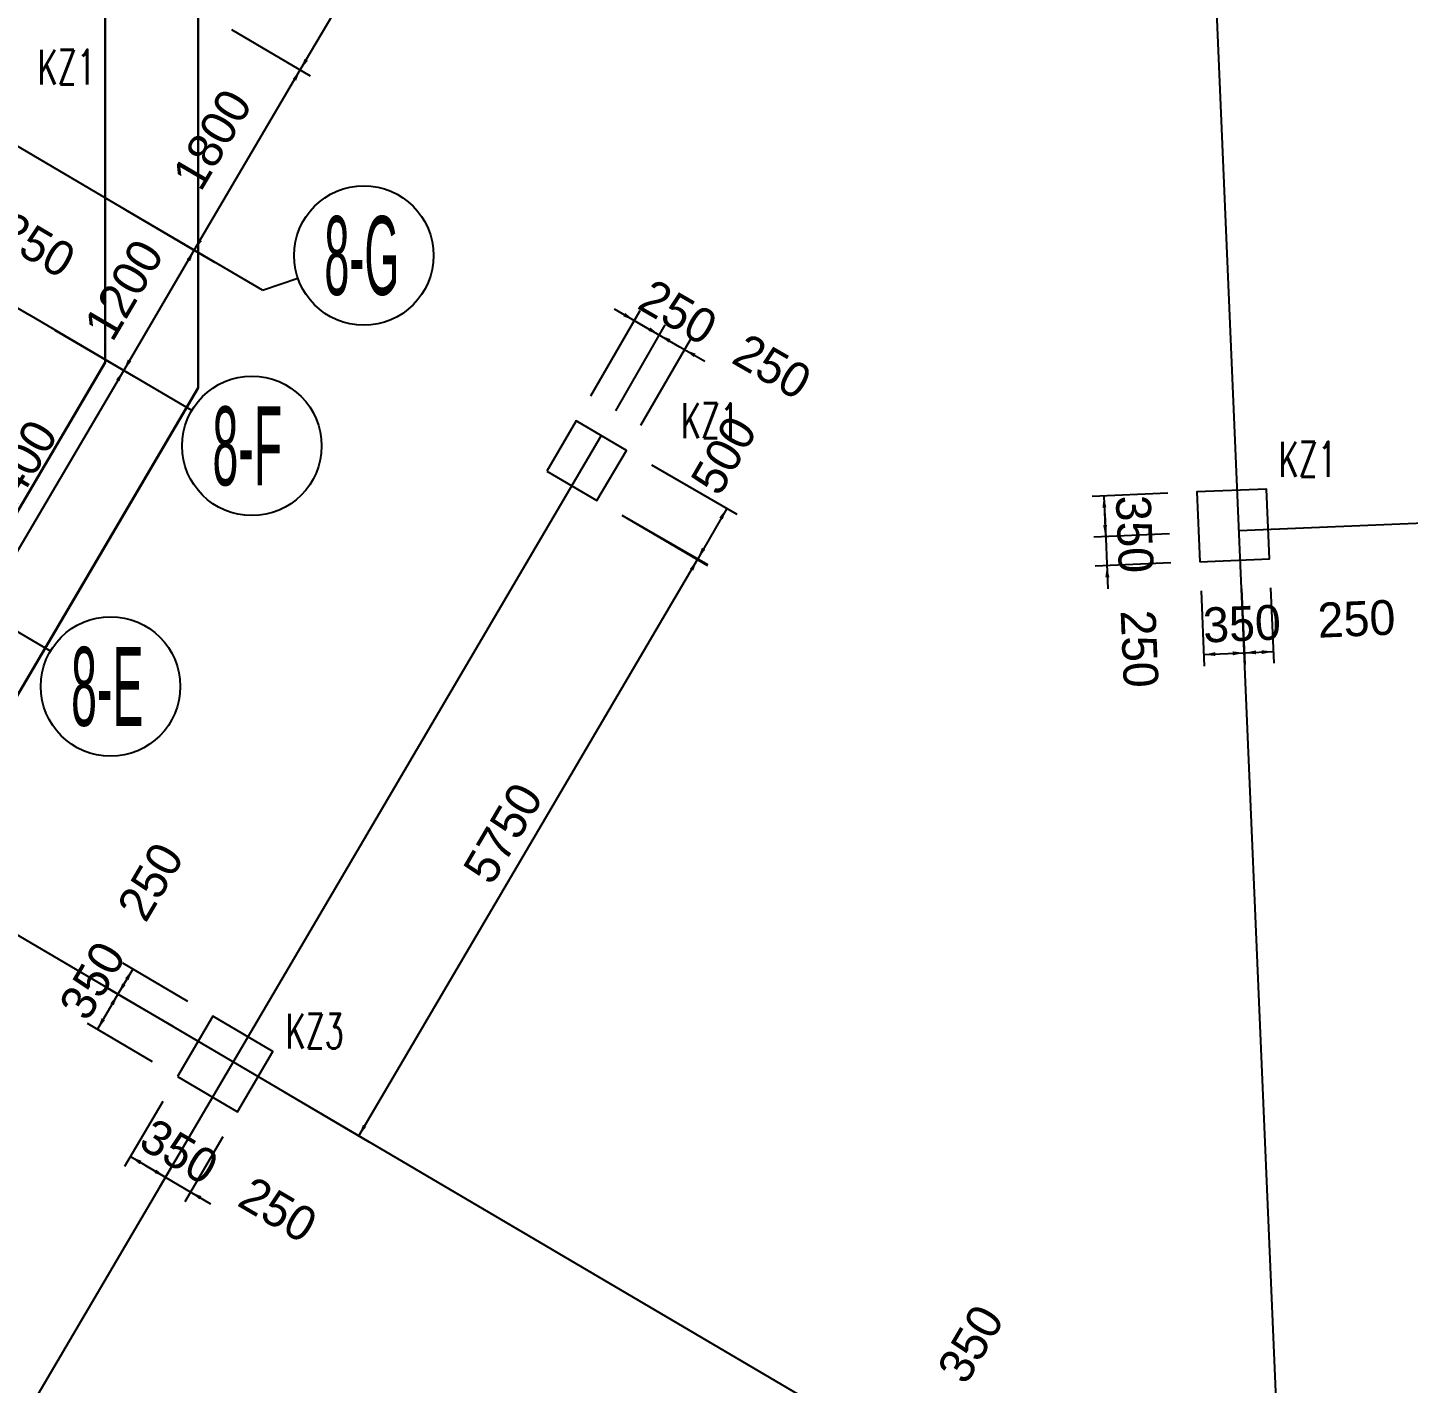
# Model space of a CAD drawing. Extents: x 19107 to 699106, y -67310 to 245688.
# Drawn here: x 637591 to 649474, y 153019 to 164682 of the extents above; entities that cross this region are included whole.
import ezdxf

# ---------------------------------------------------------------- set-up
doc = ezdxf.new("R2010")
doc.units = 0
doc.header["$LTSCALE"] = 100
doc.header["$MEASUREMENT"] = 0
for name, color, linetype in [('AXIS', 3, 'Continuous'), ('DIM', 3, 'Continuous'), ('DOTE', 253, 'Continuous'), ('h后浇带', 51, 'Continuous'), ('L-AXIS', 3, 'Continuous')]:
    doc.layers.add(name, color=color, linetype=linetype)
doc.layers.add('Select Column Frame Position', color=7, linetype='Continuous', lineweight=0)
doc.styles.get("Standard").update_dxf_attribs({"font": 'standard'})
doc.styles.add('汉字', font='汉字')
doc.dimstyles.get("Standard").update_dxf_attribs({"dimtxt": 300, "dimasz": 100, "dimexe": 100, "dimexo": 250, "dimgap": 100, "dimtad": 0, "dimtoh": 1, "dimdec": 0, "dimdsep": 46, "dimcen": 0.09, "dimclrt": 7, "dimadec": 0, "dimazin": 0, "dimtfac": 1, "dimtdec": 4, "dimtofl": 0, "dimtmove": 0, "dimatfit": 3, "dimfxl": 1, "dimtolj": 1, "dimtzin": 0, "dimarcsym": 0})

# ---------------------------------------------------------------- blocks, each defined once
blk = doc.blocks.new('_AXISO')
blk.add_circle((0, 0), 0.5)
blk = doc.blocks.new('*D4036')
at = {"layer": 'L-AXIS', "color": 0, "linetype": 'ByBlock', "lineweight": -2}
for p, q in [((639347, 164666), (640024, 164268)), ((639026, 162767), (639938, 164319)), ((638435, 163114), (639112, 162716))]:
    blk.add_line(p, q, dxfattribs=at)
for points in [[(639938, 164319), (639902, 164224), (639873, 164241)], [(639026, 162767), (639062, 162861), (639091, 162845)]]:
    blk.add_solid(points, dxfattribs=at)
at = {"layer": 'L-AXIS', "color": 7, "linetype": 'Continuous', "lineweight": -2, "insert": (639180, 163720), "char_height": 300, "width": 690, "attachment_point": 5, "rotation": 59.5454, "style": '汉字'}
blk.add_mtext('1800', dxfattribs=at)
blk = doc.blocks.new('*D1733')
at = {"layer": 'L-AXIS', "color": 0, "linetype": 'ByBlock', "lineweight": -2}
for p, q in [((638435, 163114), (639112, 162716)), ((638418, 161732), (639026, 162767)), ((637827, 162080), (638504, 161682))]:
    blk.add_line(p, q, dxfattribs=at)
for points in [[(639026, 162767), (638990, 162672), (638961, 162689)], [(638418, 161732), (638454, 161827), (638483, 161810)]]:
    blk.add_solid(points, dxfattribs=at)
at = {"layer": 'L-AXIS', "color": 7, "linetype": 'Continuous', "lineweight": -2, "insert": (638420, 162427), "char_height": 300, "width": 690, "attachment_point": 5, "rotation": 59.5454, "style": '汉字'}
blk.add_mtext('1200', dxfattribs=at)
blk = doc.blocks.new('*D2061')
at = {"layer": 'L-AXIS', "color": 0, "linetype": 'ByBlock', "lineweight": -2}
for p, q in [((637827, 162080), (638504, 161682)), ((637201, 159664), (638418, 161732)), ((636610, 160011), (637287, 159613))]:
    blk.add_line(p, q, dxfattribs=at)
for points in [[(638418, 161732), (638381, 161638), (638353, 161655)], [(637201, 159664), (637238, 159758), (637266, 159741)]]:
    blk.add_solid(points, dxfattribs=at)
at = {"layer": 'L-AXIS', "color": 7, "linetype": 'Continuous', "lineweight": -2, "insert": (637508, 160875), "char_height": 300, "width": 785, "attachment_point": 5, "rotation": 59.5454, "style": '汉字'}
blk.add_mtext('2400', dxfattribs=at)
blk = doc.blocks.new('*D403')
at = {"layer": 'L-AXIS', "color": 0, "linetype": 'ByBlock', "lineweight": -2}
for p, q in [((640260, 166218), (640937, 165819)), ((639938, 164319), (640851, 165870)), ((639347, 164666), (640024, 164268))]:
    blk.add_line(p, q, dxfattribs=at)
for points in [[(640851, 165870), (640814, 165776), (640786, 165792)], [(639938, 164319), (639975, 164413), (640003, 164396)]]:
    blk.add_solid(points, dxfattribs=at)
at = {"layer": 'L-AXIS', "color": 7, "linetype": 'Continuous', "lineweight": -2, "insert": (640093, 165272), "char_height": 300, "width": 690, "attachment_point": 5, "rotation": 59.5454, "style": '汉字'}
blk.add_mtext('1800', dxfattribs=at)
blk = doc.blocks.new('*D704')
at = {"layer": 'DIM', "color": 0, "linetype": 'ByBlock', "lineweight": -2}
for p, q in [((636976, 163566), (636647, 163006)), ((637192, 163439), (636862, 162879)), ((636525, 163193), (637085, 162864))]:
    blk.add_line(p, q, dxfattribs=at)
for points in [[(636697, 163092), (636603, 163128), (636620, 163157)], [(636913, 162965), (637008, 162929), (636991, 162900)]]:
    blk.add_solid(points, dxfattribs=at)
at = {"layer": 'DIM', "color": 7, "linetype": 'Continuous', "lineweight": -2, "insert": (637666, 162813), "char_height": 300, "width": 566.67, "attachment_point": 5, "rotation": 329.5454, "style": '汉字'}
blk.add_mtext('250', dxfattribs=at)
blk = doc.blocks.new('*D2071')
at = {"layer": 'DIM', "color": 0, "linetype": 'ByBlock', "lineweight": -2}
for p, q in [((642438, 161515), (642862, 162249)), ((642639, 162262), (643202, 161937)), ((642652, 161386), (643078, 162124))]:
    blk.add_line(p, q, dxfattribs=at)
for points in [[(642812, 162162), (642717, 162198), (642734, 162227)], [(643028, 162037), (643123, 162002), (643107, 161973)]]:
    blk.add_solid(points, dxfattribs=at)
at = {"layer": 'DIM', "color": 7, "linetype": 'Continuous', "lineweight": -2, "insert": (643188, 162234), "char_height": 300, "width": 566.67, "attachment_point": 5, "rotation": 330, "style": '汉字'}
blk.add_mtext('250', dxfattribs=at)
blk = doc.blocks.new('*D2399')
at = {"layer": 'DIM', "color": 0, "linetype": 'ByBlock', "lineweight": -2}
for p, q in [((642960, 160920), (643695, 160496)), ((643608, 160546), (643358, 160113)), ((642707, 160489), (643445, 160063))]:
    blk.add_line(p, q, dxfattribs=at)
for points in [[(643608, 160546), (643573, 160451), (643544, 160467)], [(643358, 160113), (643394, 160208), (643423, 160191)]]:
    blk.add_solid(points, dxfattribs=at)
at = {"layer": 'DIM', "color": 7, "linetype": 'Continuous', "lineweight": -2, "insert": (643583, 161003), "char_height": 300, "width": 566.67, "attachment_point": 5, "rotation": 60, "style": '汉字'}
blk.add_mtext('500', dxfattribs=at)
blk = doc.blocks.new('*D4506')
at = {"layer": 'DIM', "color": 0, "linetype": 'ByBlock', "lineweight": -2}
for p, q in [((647403, 160676), (646753, 160649)), ((646853, 160653), (646868, 160303)), ((647418, 160327), (646768, 160299))]:
    blk.add_line(p, q, dxfattribs=at)
for points in [[(646853, 160653), (646874, 160554), (646841, 160552)], [(646868, 160303), (646847, 160402), (646880, 160404)]]:
    blk.add_solid(points, dxfattribs=at)
at = {"layer": 'DIM', "color": 7, "linetype": 'Continuous', "lineweight": -2, "insert": (647117, 160324), "char_height": 300, "width": 566.67, "attachment_point": 5, "rotation": 272.444, "style": '汉字'}
blk.add_mtext('350', dxfattribs=at)
blk = doc.blocks.new('*D4826')
at = {"layer": 'DIM', "color": 0, "linetype": 'ByBlock', "lineweight": -2}
for p, q in [((646860, 160503), (646887, 159854)), ((647418, 160327), (646768, 160299)), ((647428, 160077), (646779, 160049))]:
    blk.add_line(p, q, dxfattribs=at)
for points in [[(646868, 160303), (646847, 160402), (646880, 160404)], [(646879, 160053), (646900, 159954), (646866, 159953)]]:
    blk.add_solid(points, dxfattribs=at)
at = {"layer": 'DIM', "color": 7, "linetype": 'Continuous', "lineweight": -2, "insert": (647159, 159338), "char_height": 300, "width": 566.67, "attachment_point": 5, "rotation": 272.444, "style": '汉字'}
blk.add_mtext('250', dxfattribs=at)
blk = doc.blocks.new('*D5195')
at = {"layer": 'DIM', "color": 0, "linetype": 'ByBlock', "lineweight": -2}
for p, q in [((647689, 159838), (647716, 159188)), ((648038, 159853), (648066, 159203)), ((647712, 159288), (648062, 159303))]:
    blk.add_line(p, q, dxfattribs=at)
for points in [[(647712, 159288), (647811, 159309), (647813, 159276)], [(648062, 159303), (647963, 159282), (647961, 159316)]]:
    blk.add_solid(points, dxfattribs=at)
at = {"layer": 'DIM', "color": 7, "linetype": 'Continuous', "lineweight": -2, "insert": (648041, 159553), "char_height": 300, "width": 566.67, "attachment_point": 5, "rotation": 2.444, "style": '汉字'}
blk.add_mtext('350', dxfattribs=at)
blk = doc.blocks.new('*D2843')
at = {"layer": 'DIM', "color": 0, "linetype": 'ByBlock', "lineweight": -2}
for p, q in [((648038, 159853), (648066, 159203)), ((648288, 159863), (648316, 159214)), ((648062, 159303), (648312, 159314))]:
    blk.add_line(p, q, dxfattribs=at)
for points in [[(648062, 159303), (648161, 159324), (648162, 159291)], [(648312, 159314), (648212, 159293), (648211, 159326)]]:
    blk.add_solid(points, dxfattribs=at)
at = {"layer": 'DIM', "color": 7, "linetype": 'Continuous', "lineweight": -2, "insert": (649027, 159595), "char_height": 300, "width": 566.67, "attachment_point": 5, "rotation": 2.444, "style": '汉字'}
blk.add_mtext('250', dxfattribs=at)
blk = doc.blocks.new('*D662')
at = {"layer": 'DIM', "color": 0, "linetype": 'ByBlock', "lineweight": -2}
for p, q in [((646003, 152284), (645443, 152614)), ((645529, 152563), (645352, 152261)), ((645826, 151982), (645266, 152312))]:
    blk.add_line(p, q, dxfattribs=at)
for points in [[(645529, 152563), (645493, 152468), (645464, 152485)], [(645352, 152261), (645388, 152356), (645417, 152339)]]:
    blk.add_solid(points, dxfattribs=at)
at = {"layer": 'DIM', "color": 7, "linetype": 'Continuous', "lineweight": -2, "insert": (645707, 153359), "char_height": 300, "width": 566.67, "attachment_point": 5, "rotation": 59.5454, "style": '汉字'}
blk.add_mtext('350', dxfattribs=at)
blk = doc.blocks.new('*D4352')
at = {"layer": 'DIM', "color": 0, "linetype": 'ByBlock', "lineweight": -2}
for p, q in [((638970, 156303), (638410, 156633)), ((638496, 156582), (638369, 156367)), ((638843, 156088), (638283, 156417))]:
    blk.add_line(p, q, dxfattribs=at)
for points in [[(638496, 156582), (638460, 156488), (638431, 156504)], [(638369, 156367), (638406, 156461), (638434, 156444)]]:
    blk.add_solid(points, dxfattribs=at)
at = {"layer": 'DIM', "color": 7, "linetype": 'Continuous', "lineweight": -2, "insert": (638649, 157335), "char_height": 300, "width": 566.67, "attachment_point": 5, "rotation": 59.5454, "style": '汉字'}
blk.add_mtext('250', dxfattribs=at)
blk = doc.blocks.new('*D4676')
at = {"layer": 'DIM', "color": 0, "linetype": 'ByBlock', "lineweight": -2}
for p, q in [((638843, 156088), (638283, 156417)), ((638369, 156367), (638192, 156065)), ((638666, 155786), (638106, 156116))]:
    blk.add_line(p, q, dxfattribs=at)
for points in [[(638369, 156367), (638333, 156272), (638304, 156289)], [(638192, 156065), (638228, 156160), (638257, 156143)]]:
    blk.add_solid(points, dxfattribs=at)
at = {"layer": 'DIM', "color": 7, "linetype": 'Continuous', "lineweight": -2, "insert": (638149, 156485), "char_height": 300, "width": 566.67, "attachment_point": 5, "rotation": 59.5454, "style": '汉字'}
blk.add_mtext('350', dxfattribs=at)
blk = doc.blocks.new('*D2673')
at = {"layer": 'DIM', "color": 0, "linetype": 'ByBlock', "lineweight": -2}
for p, q in [((638755, 155444), (638425, 154884)), ((639056, 155267), (638727, 154706)), ((638476, 154970), (638778, 154792))]:
    blk.add_line(p, q, dxfattribs=at)
for points in [[(638476, 154970), (638571, 154934), (638554, 154905)], [(638778, 154792), (638683, 154829), (638700, 154857)]]:
    blk.add_solid(points, dxfattribs=at)
at = {"layer": 'DIM', "color": 7, "linetype": 'Continuous', "lineweight": -2, "insert": (638896, 155013), "char_height": 300, "width": 566.67, "attachment_point": 5, "rotation": 329.5454, "style": '汉字'}
blk.add_mtext('350', dxfattribs=at)
blk = doc.blocks.new('*D3039')
at = {"layer": 'DIM', "color": 0, "linetype": 'ByBlock', "lineweight": -2}
for p, q in [((639056, 155267), (638727, 154706)), ((639272, 155140), (638943, 154580)), ((638605, 154894), (639166, 154564))]:
    blk.add_line(p, q, dxfattribs=at)
for points in [[(638778, 154792), (638683, 154829), (638700, 154857)], [(638993, 154666), (639088, 154629), (639071, 154601)]]:
    blk.add_solid(points, dxfattribs=at)
at = {"layer": 'DIM', "color": 7, "linetype": 'Continuous', "lineweight": -2, "insert": (639746, 154513), "char_height": 300, "width": 566.67, "attachment_point": 5, "rotation": 329.5454, "style": '汉字'}
blk.add_mtext('250', dxfattribs=at)
blk = doc.blocks.new('*D2631')
at = {"layer": 'DIM', "color": 0, "linetype": 'ByBlock', "lineweight": -2}
for p, q in [((642652, 161386), (643078, 162124)), ((642855, 162137), (643418, 161812)), ((642869, 161261), (643295, 161999))]:
    blk.add_line(p, q, dxfattribs=at)
for points in [[(643028, 162037), (642934, 162073), (642950, 162102)], [(643245, 161912), (643340, 161877), (643323, 161848)]]:
    blk.add_solid(points, dxfattribs=at)
at = {"layer": 'DIM', "color": 7, "linetype": 'Continuous', "lineweight": -2, "insert": (643999, 161766), "char_height": 300, "width": 566.67, "attachment_point": 5, "rotation": 330, "style": '汉字'}
blk.add_mtext('250', dxfattribs=at)
blk = doc.blocks.new('*D1671')
at = {"layer": 'DIM', "color": 0, "linetype": 'ByBlock', "lineweight": -2}
for p, q in [((642706, 160487), (643442, 160054)), ((640441, 155148), (643356, 160105)), ((639792, 155530), (640527, 155098))]:
    blk.add_line(p, q, dxfattribs=at)
for points in [[(643356, 160105), (643319, 160010), (643291, 160027)], [(640441, 155148), (640477, 155243), (640506, 155226)]]:
    blk.add_solid(points, dxfattribs=at)
at = {"layer": 'DIM', "color": 7, "linetype": 'Continuous', "lineweight": -2, "insert": (641683, 157753), "char_height": 300, "width": 780, "attachment_point": 5, "rotation": 59.5454, "style": '汉字'}
blk.add_mtext('5750', dxfattribs=at)
blk = doc.blocks.new('后浇带现场')
at = {"color": 6, "lineweight": 30}
for points in [[(821257, 720830), (821257, 688843), (805860, 662656), (825600, 651049), (814026, 631365), (812236, 611185), (845904, 608199)], [(822057, 720830), (822057, 688625), (806955, 662940), (826695, 651333), (814807, 631115), (813104, 611911), (845975, 608996)]]:
    blk.add_lwpolyline(points, dxfattribs=at)
at = {"layer": 'h后浇带', "color": 1}
for p, q in [((821257, 720830), (821257, 688843)), ((822057, 720830), (822057, 688625)), ((805860, 662656), (821257, 688843)), ((806549, 662251), (822057, 688625))]:
    blk.add_line(p, q, dxfattribs=at)

msp = doc.modelspace()

# ---------------------------------------------------------------- linework, layer by layer
at = {"layer": 'DOTE'}
for p, q in [((589509, 191881.8), (639200.8, 162664)), ((651237.4, 84902.3), (646702.6, 191147.6)), ((618938.3, 173185.9), (637611.1, 162206.7)), ((622000.8, 126259.2), (642528.4, 161171.5)), ((661105.1, 160910.8), (648017, 160352.2)), ((647484.8, 151006.9), (634188.4, 158824.9))]:
    msp.add_line(p, q, dxfattribs=at)
at = {"layer": 'L-AXIS'}
for p, q in [((639612.5, 162422), (638219.3, 163241.1)), ((639612.5, 162422), (639917.1, 162526.5)), ((639004.3, 161387.5), (637611.1, 162206.7)), ((637787.9, 159318.6), (636394.7, 160137.8))]:
    msp.add_line(p, q, dxfattribs=at)
at = {"layer": 'Select Column Frame Position', "color": 7, "linetype": 'Continuous', "lineweight": -3}
for points in [[(642059.5, 160867.2), (642490.5, 160613.7), (642744, 161044.8), (642312.9, 161298.2), (642059.5, 160867.2)], [(647678, 160087.5), (648277.5, 160113.1), (648251.9, 160712.5), (647652.4, 160687), (647678, 160087.5)], [(638881.5, 155659.5), (639398.7, 155355.4), (639702.8, 155872.6), (639185.6, 156176.7), (638881.5, 155659.5)]]:
    msp.add_lwpolyline(points, dxfattribs=at)

# ---------------------------------------------------------------- block references
at = {"color": 3, "lineweight": 30}
msp.add_blockref('后浇带现场', (-182998.7, -527042.1), dxfattribs=at)
at = {"layer": 'AXIS'}
ref = msp.add_blockref('_AXISO', (640484.6, 162721.3), dxfattribs=dict(at, xscale=1200.000000000114, yscale=1200, rotation=359.9996457873818))
ref.add_attrib('A', '8-G', (640145.1, 162381.8), dxfattribs={"height": 678.82, "style": '汉字', "width": 0.42623})
ref = msp.add_blockref('_AXISO', (639521.5, 161083.4), dxfattribs=dict(at, xscale=1200.000000000114, yscale=1200, rotation=359.9996457873818))
ref.add_attrib('A', '8-F', (639182.1, 160744), dxfattribs={"height": 678.82, "style": '汉字', "width": 0.440678})
ref = msp.add_blockref('_AXISO', (638305.1, 159014.5), dxfattribs=dict(at, xscale=1200.000000000114, yscale=1200, rotation=359.9996457873818))
ref.add_attrib('A', '8-E', (637965.7, 158675.1), dxfattribs={"height": 678.82, "style": '汉字', "width": 0.440678})

# ---------------------------------------------------------------- texts
at = {"color": 200, "linetype": 'Continuous', "lineweight": -3, "width": 0.7}
for s, p in [('KZ1', (637677.8, 164192)), ('KZ1', (643213.5, 161150.8)), ('KZ1', (648358, 160818.6)), ('KZ3', (639811.6, 155898.9))]:
    msp.add_text(s, height=300, dxfattribs=at).set_placement(p)

# ---------------------------------------------------------------- dimensions: what is measured, and where the dimension line sits
at = {"layer": 'DIM', "color": 200}
for p1, p2, distance, picture, middle in [((637102.8, 163781.6), (637318.3, 163654.9), -800, '*D704', (637227.6, 163070.2)), ((647652.4, 160687), (647667.4, 160337.3), -800, '*D4506', (647093.6, 160881.4)), ((639576.1, 155657.1), (642490.5, 160613.7), -1003.5, '*D1671', (641682.9, 157753.5)), ((647667.4, 160337.3), (647678, 160087.5), -800, '*D4826', (647137.8, 159846.2)), ((647678, 160087.5), (648027.7, 160102.4), -800, '*D5195', (647483.6, 159528.7)), ((648027.7, 160102.4), (648277.5, 160113.1), -800, '*D2843', (648518.8, 159572.9)), ((639185.6, 156176.7), (639058.9, 155961.2), -800, '*D4352', (638391, 156896.9)), ((639058.9, 155961.2), (638881.5, 155659.5), -800, '*D4676', (637865.8, 156003.7)), ((638881.5, 155659.5), (639183.2, 155482.1), -800, '*D2673', (638414.7, 155295.9)), ((639183.2, 155482.1), (639398.7, 155355.4), -800, '*D3039', (639307.9, 154770.7)), ((646218.7, 152157.4), (646041.3, 151855.6), -800, '*D662', (645424.1, 152877.5))]:
    dim = msp.add_aligned_dim(p1=p1, p2=p2, distance=distance, dimstyle='Standard', dxfattribs=at)
    dim.commit()
    dim.dimension.update_dxf_attribs({"geometry": picture, "text_midpoint": middle})
for base, p1, p2, angle, picture, middle in [((643028.4, 162037.5), (642312.9, 161298.2), (642527.5, 161169.8), 330, '*D2071', (642748.1, 162488)), ((643244.9, 161912.5), (642527.5, 161169.8), (642744, 161044.8), 330, '*D2631', (643558.8, 162019.9)), ((643358.2, 160112.8), (642744, 161044.8), (642490.5, 160613.7), 240, '*D2399', (643266.7, 160454.3))]:
    dim = msp.add_linear_dim(base=base, p1=p1, p2=p2, angle=angle, dimstyle='Standard', dxfattribs=at)
    dim.commit()
    dim.dimension.update_dxf_attribs({"geometry": picture, "text_midpoint": middle})
at = {"layer": 'L-AXIS'}
for base, p1, p2, picture, middle in [((640850.6, 165870.2), (639131.7, 164792.8), (640044, 166344.4), '*D403', (640092.8, 165271.7)), ((639938.3, 164318.5), (638219.3, 163241.1), (639131.7, 164792.8), '*D4036', (639180.4, 163720.1)), ((639026, 162766.8), (637611.1, 162206.7), (638219.3, 163241.1), '*D1733', (638420.1, 162427)), ((638417.7, 161732.4), (636394.7, 160137.8), (637611.1, 162206.7), '*D2061', (637507.8, 160875.4))]:
    dim = msp.add_linear_dim(base=base, p1=p1, p2=p2, angle=59.54537, dimstyle='Standard', dxfattribs=at)
    dim.commit()
    dim.dimension.update_dxf_attribs({"geometry": picture, "text_midpoint": middle})

doc.saveas('drawing.dxf')
